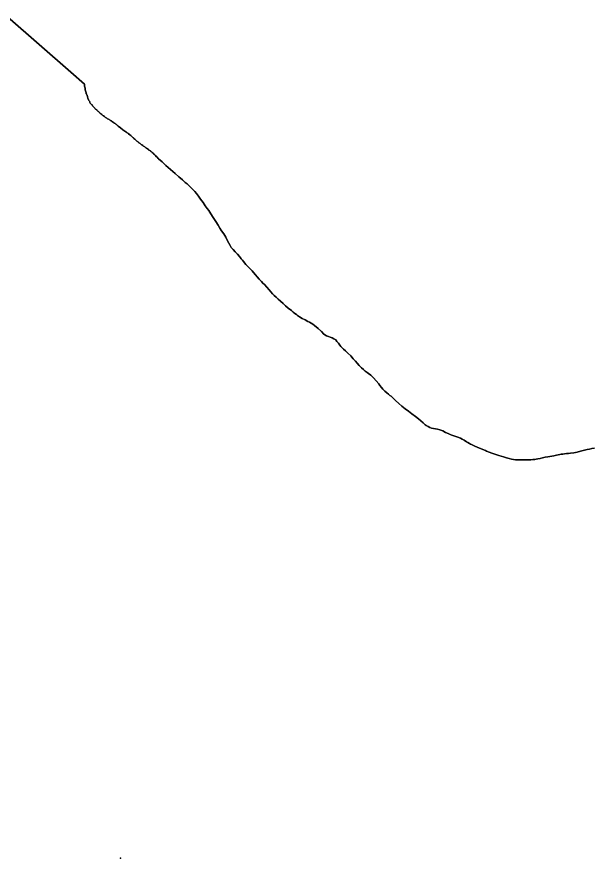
# Model space of a CAD drawing. Header units: inches. Extents: x 11258954 to 11313122, y 3645444 to 3695200.
# Drawn here: x 11287517 to 11289486, y 3676114 to 3678982 of the extents above; entities that cross this region are included whole.
import ezdxf

# ---------------------------------------------------------------- set-up
doc = ezdxf.new("R2010")
doc.units = ezdxf.units.IN
doc.header["$MEASUREMENT"] = 0
doc.layers.add('PointOfInterest', color=52, linetype='Continuous')
doc.layers.add('ZipCode', color=108, linetype='Continuous')

msp = doc.modelspace()

# ---------------------------------------------------------------- linework, layer by layer
at = {"layer": 'PointOfInterest'}
msp.add_point((11287871.0789, 3676113.7879), dxfattribs=at)
at = {"layer": 'ZipCode'}
for points in [[(11289487, 3677511.25, 0), (11289479, 3677510, 0), (11289471, 3677508.25, 0), (11289463, 3677506.5, 0), (11289453, 3677504.25, 0), (11289440, 3677501, 0), (11289428, 3677498, 0), (11289417, 3677495.5, 0), (11289406, 3677494, 0), (11289399, 3677493.5, 0), (11289392, 3677493, 0), (11289385, 3677492.5, 0), (11289379, 3677491.5, 0), (11289374, 3677490.75, 0), (11289369, 3677489.5, 0), (11289364, 3677488.25, 0), (11289358, 3677487, 0), (11289349, 3677485.5, 0), (11289342, 3677484.25, 0), (11289335, 3677483.25, 0), (11289328, 3677482.25, 0), (11289319, 3677480.5, 0), (11289310, 3677478.5, 0), (11289302, 3677476.5, 0), (11289294, 3677474.75, 0), (11289289, 3677474, 0), (11289284, 3677473, 0), (11289277, 3677472.25, 0), (11289270, 3677471.5, 0), (11289261, 3677471.25, 0), (11289255, 3677471.5, 0), (11289248, 3677471.75, 0), (11289242, 3677472, 0), (11289236, 3677472, 0), (11289230, 3677471.75, 0), (11289223, 3677471.5, 0), (11289218, 3677471.75, 0), (11289211, 3677472.75, 0), (11289204, 3677474, 0), (11289196, 3677476, 0), (11289188, 3677478.5, 0), (11289177, 3677481.5, 0), (11289161, 3677486.25, 0), (11289137, 3677494.5, 0), (11289119, 3677501.5, 0), (11289116, 3677503, 0), (11289095, 3677511.5, 0), (11289087, 3677515, 0), (11289079, 3677518.25, 0), (11289073, 3677521.25, 0), (11289068, 3677523.5, 0), (11289065, 3677525, 0), (11289061, 3677527.5, 0), (11289056, 3677530.25, 0), (11289051, 3677533.5, 0), (11289043, 3677538.25, 0), (11289036, 3677542.5, 0), (11289030, 3677546, 0), (11289022, 3677549, 0), (11289015, 3677551.5, 0), (11289008, 3677553.5, 0), (11289001, 3677555.5, 0), (11288995, 3677557.5, 0), (11288988, 3677561, 0), (11288979, 3677565.25, 0), (11288970, 3677570, 0), (11288960, 3677574, 0), (11288952, 3677576, 0), (11288945, 3677577.25, 0), (11288938, 3677578.25, 0), (11288932, 3677579.75, 0), (11288926, 3677582, 0), (11288920, 3677585, 0), (11288914, 3677588.25, 0), (11288910, 3677591.5, 0), (11288903, 3677597.75, 0), (11288895, 3677604.5, 0), (11288887, 3677611.75, 0), (11288877, 3677619.5, 0), (11288865, 3677629, 0), (11288853, 3677637.25, 0), (11288842, 3677645.25, 0), (11288830, 3677654.75, 0), (11288820, 3677664, 0), (11288809, 3677674, 0), (11288800, 3677682.5, 0), (11288794, 3677688.5, 0), (11288790, 3677691.5, 0), (11288785, 3677695.5, 0), (11288779, 3677700.25, 0), (11288773, 3677705.75, 0), (11288766, 3677712.25, 0), (11288761, 3677718.5, 0), (11288756, 3677724.5, 0), (11288752, 3677730.75, 0), (11288743, 3677741, 0), (11288734, 3677751, 0), (11288725, 3677760, 0), (11288717, 3677766, 0), (11288712, 3677769.5, 0), (11288706, 3677774.25, 0), (11288700, 3677779.5, 0), (11288693, 3677785.5, 0), (11288685, 3677793.25, 0), (11288678, 3677800.75, 0), (11288672, 3677808, 0), (11288665, 3677816, 0), (11288656, 3677825.75, 0), (11288646, 3677835.25, 0), (11288638, 3677843.5, 0), (11288632, 3677849, 0), (11288629, 3677851, 0), (11288626, 3677854.25, 0), (11288622, 3677858.25, 0), (11288619, 3677862.5, 0), (11288614, 3677869.25, 0), (11288609, 3677875, 0), (11288605, 3677880.25, 0), (11288599, 3677884.5, 0), (11288593, 3677887.5, 0), (11288586, 3677890, 0), (11288580, 3677892, 0), (11288574, 3677894, 0), (11288565, 3677900, 0), (11288556, 3677909, 0), (11288545, 3677919.5, 0), (11288533, 3677929.75, 0), (11288527, 3677934, 0), (11288521, 3677937.5, 0), (11288516, 3677940.75, 0), (11288510, 3677943.75, 0), (11288501, 3677948.75, 0), (11288491, 3677953.75, 0), (11288482, 3677958.75, 0), (11288475, 3677963.25, 0), (11288471, 3677966.5, 0), (11288466, 3677970.75, 0), (11288460, 3677975.5, 0), (11288454, 3677980.5, 0), (11288443, 3677989, 0), (11288434, 3677996.75, 0), (11288426, 3678004.25, 0), (11288417, 3678012.25, 0), (11288409, 3678019, 0), (11288402, 3678026, 0), (11288395, 3678032.25, 0), (11288389, 3678037.75, 0), (11288384, 3678044, 0), (11288378, 3678051.5, 0), (11288370, 3678059.75, 0), (11288362, 3678068.75, 0), (11288357, 3678074.25, 0), (11288352, 3678079, 0), (11288348, 3678083.5, 0), (11288344, 3678088, 0), (11288337, 3678095.25, 0), (11288331, 3678102.75, 0), (11288325, 3678110, 0), (11288320, 3678115.75, 0), (11288314, 3678122, 0), (11288307, 3678129.5, 0), (11288299, 3678138, 0), (11288291, 3678148, 0), (11288287, 3678152.75, 0), (11288283, 3678157, 0), (11288280, 3678160.75, 0), (11288277, 3678164.5, 0), (11288270, 3678172.25, 0), (11288262, 3678180.5, 0), (11288255, 3678188.25, 0), (11288249, 3678195.25, 0), (11288245, 3678202.25, 0), (11288240, 3678210.75, 0), (11288235, 3678220.25, 0), (11288230, 3678230.75, 0), (11288223, 3678242.25, 0), (11288216, 3678252, 0), (11288210, 3678261.5, 0), (11288204, 3678271, 0), (11288196, 3678284.25, 0), (11288187, 3678298, 0), (11288179, 3678310.75, 0), (11288172, 3678321, 0), (11288167, 3678328.75, 0), (11288160, 3678338, 0), (11288153, 3678348.5, 0), (11288144, 3678360.25, 0), (11288137, 3678370.25, 0), (11288130, 3678379, 0), (11288124, 3678386.75, 0), (11288117, 3678394.5, 0), (11288111, 3678400.5, 0), (11288104, 3678406.75, 0), (11288098, 3678412.5, 0), (11288092, 3678417.5, 0), (11288082, 3678426.5, 0), (11288070, 3678436.5, 0), (11288057, 3678448.25, 0), (11288042, 3678461.75, 0), (11288026, 3678475.5, 0), (11288013, 3678487.25, 0), (11288001, 3678497.5, 0), (11288000, 3678498.5, 0), (11287996, 3678503.75, 0), (11287993, 3678506, 0), (11287990, 3678509, 0), (11287987, 3678512.25, 0), (11287984, 3678514.75, 0), (11287982, 3678517, 0), (11287979, 3678519, 0), (11287977, 3678521, 0), (11287974, 3678523, 0), (11287973, 3678524.75, 0), (11287971, 3678526, 0), (11287968, 3678527.75, 0), (11287966, 3678529.75, 0), (11287963, 3678531.75, 0), (11287960, 3678533.5, 0), (11287958, 3678535.25, 0), (11287956, 3678536.75, 0), (11287954, 3678538.5, 0), (11287952, 3678539.75, 0), (11287950, 3678541.25, 0), (11287947, 3678543, 0), (11287944, 3678545, 0), (11287942, 3678546.75, 0), (11287940, 3678548, 0), (11287938, 3678549.5, 0), (11287936, 3678551, 0), (11287934, 3678552.75, 0), (11287932, 3678554, 0), (11287931, 3678555, 0), (11287929, 3678556.5, 0), (11287927, 3678558, 0), (11287924, 3678560.25, 0), (11287922, 3678562.5, 0), (11287920, 3678565, 0), (11287917, 3678567, 0), (11287915, 3678569, 0), (11287913, 3678570.75, 0), (11287911, 3678572.5, 0), (11287908, 3678574.5, 0), (11287906, 3678577.25, 0), (11287903, 3678579.5, 0), (11287901, 3678581, 0), (11287898, 3678583.75, 0), (11287894, 3678586.25, 0), (11287892, 3678587.25, 0), (11287891, 3678588.5, 0), (11287889, 3678590, 0), (11287879, 3678597, 0), (11287871, 3678603.5, 0), (11287863, 3678609.5, 0), (11287861, 3678611.5, 0), (11287858, 3678613.25, 0), (11287857, 3678614.25, 0), (11287856, 3678615, 0), (11287854, 3678616.5, 0), (11287853, 3678618, 0), (11287850, 3678619.25, 0), (11287849, 3678620.5, 0), (11287847, 3678621.75, 0), (11287844, 3678623.5, 0), (11287842, 3678625.25, 0), (11287840, 3678626.75, 0), (11287838, 3678627.75, 0), (11287836, 3678629.25, 0), (11287834, 3678630.75, 0), (11287832, 3678632, 0), (11287830, 3678633, 0), (11287827, 3678634.25, 0), (11287824, 3678636, 0), (11287822, 3678637.5, 0), (11287820, 3678639, 0), (11287818, 3678640.5, 0), (11287816, 3678642.25, 0), (11287813, 3678644, 0), (11287811, 3678645.75, 0), (11287809, 3678647.5, 0), (11287807, 3678649, 0), (11287804, 3678651.25, 0), (11287802, 3678653.5, 0), (11287800, 3678655, 0), (11287799, 3678655.75, 0), (11287798, 3678657.25, 0), (11287796, 3678659, 0), (11287794, 3678660.25, 0), (11287793, 3678661.5, 0), (11287792, 3678663, 0), (11287790, 3678664.5, 0), (11287788, 3678666.25, 0), (11287786, 3678667.5, 0), (11287785, 3678668.5, 0), (11287784, 3678670.25, 0), (11287782, 3678672, 0), (11287781, 3678673, 0), (11287780, 3678673.75, 0), (11287779, 3678674.75, 0), (11287778, 3678676, 0), (11287777, 3678677, 0), (11287776, 3678678, 0), (11287775, 3678679.5, 0), (11287774, 3678681.5, 0), (11287772, 3678683.25, 0), (11287770, 3678685, 0), (11287769, 3678686.5, 0), (11287768, 3678688, 0), (11287767, 3678689.5, 0), (11287766, 3678690.75, 0), (11287766, 3678692, 0), (11287765, 3678693.75, 0), (11287763, 3678696.25, 0), (11287762, 3678699, 0), (11287762, 3678699.5, 0), (11287762, 3678699.75, 0), (11287762, 3678700.25, 0), (11287761, 3678701.5, 0), (11287761, 3678702.5, 0), (11287760, 3678703.5, 0), (11287760, 3678704.5, 0), (11287760, 3678706, 0), (11287759, 3678707.75, 0), (11287759, 3678708.25, 0), (11287758, 3678708.5, 0), (11287758, 3678709, 0), (11287758, 3678710.25, 0), (11287758, 3678711.5, 0), (11287757, 3678712.75, 0), (11287757, 3678714.25, 0), (11287756, 3678716, 0), (11287755, 3678718, 0), (11287755, 3678718.75, 0), (11287754, 3678719.5, 0), (11287754, 3678720.5, 0), (11287754, 3678722.25, 0), (11287754, 3678724, 0), (11287753, 3678725.5, 0), (11287753, 3678726.25, 0), (11287753, 3678727.5, 0), (11287752, 3678728.75, 0), (11287752, 3678729.25, 0), (11287752, 3678729.75, 0), (11287752, 3678730.25, 0), (11287751, 3678732, 0), (11287751, 3678733.5, 0), (11287750, 3678735, 0), (11287750, 3678736, 0), (11287750, 3678737.25, 0), (11287750, 3678738.5, 0), (11287750, 3678739.5, 0), (11287749, 3678740.5, 0), (11287749, 3678741.75, 0), (11287749, 3678742.5, 0), (11287749, 3678743.5, 0), (11287748, 3678744, 0), (11287748, 3678744.75, 0), (11287748, 3678745.5, 0), (11287748, 3678746.5, 0), (11287748, 3678748, 0), (11287748, 3678749.5, 0), (11287748, 3678751, 0), (11287748, 3678752.25, 0), (11287748, 3678752.75, 0), (11287702, 3678793, 0), (11287486, 3678981.75, 0)], [(11287486, 3678981.75, 0), (11287702, 3678793, 0), (11287748, 3678752.75, 0), (11287748, 3678752.25, 0), (11287748, 3678751, 0), (11287748, 3678749.5, 0), (11287748, 3678748, 0), (11287748, 3678746.5, 0), (11287748, 3678745.5, 0), (11287748, 3678744.75, 0), (11287748, 3678744, 0), (11287749, 3678743.5, 0), (11287749, 3678742.5, 0), (11287749, 3678741.75, 0), (11287749, 3678740.5, 0), (11287750, 3678739.5, 0), (11287750, 3678738.5, 0), (11287750, 3678737.25, 0), (11287750, 3678736, 0), (11287750, 3678735, 0), (11287751, 3678733.5, 0), (11287751, 3678732, 0), (11287752, 3678730.25, 0), (11287752, 3678729.75, 0), (11287752, 3678729.25, 0), (11287752, 3678728.75, 0), (11287753, 3678727.5, 0), (11287753, 3678726.25, 0), (11287753, 3678725.5, 0), (11287754, 3678724, 0), (11287754, 3678722.25, 0), (11287754, 3678720.5, 0), (11287754, 3678719.5, 0), (11287755, 3678718.75, 0), (11287755, 3678718, 0), (11287756, 3678716, 0), (11287757, 3678714.25, 0), (11287757, 3678712.75, 0), (11287758, 3678711.5, 0), (11287758, 3678710.25, 0), (11287758, 3678709, 0), (11287758, 3678708.5, 0), (11287759, 3678708.25, 0), (11287759, 3678707.75, 0), (11287760, 3678706, 0), (11287760, 3678704.5, 0), (11287760, 3678703.5, 0), (11287761, 3678702.5, 0), (11287761, 3678701.5, 0), (11287762, 3678700.25, 0), (11287762, 3678699.75, 0), (11287762, 3678699.5, 0), (11287762, 3678699, 0), (11287763, 3678696.25, 0), (11287765, 3678693.75, 0), (11287766, 3678692, 0), (11287766, 3678690.75, 0), (11287767, 3678689.5, 0), (11287768, 3678688, 0), (11287769, 3678686.5, 0), (11287770, 3678685, 0), (11287772, 3678683.25, 0), (11287774, 3678681.5, 0), (11287775, 3678679.5, 0), (11287776, 3678678, 0), (11287777, 3678677, 0), (11287778, 3678676, 0), (11287779, 3678674.75, 0), (11287780, 3678673.75, 0), (11287781, 3678673, 0), (11287782, 3678672, 0), (11287784, 3678670.25, 0), (11287785, 3678668.5, 0), (11287786, 3678667.5, 0), (11287788, 3678666.25, 0), (11287790, 3678664.5, 0), (11287792, 3678663, 0), (11287793, 3678661.5, 0), (11287794, 3678660.25, 0), (11287796, 3678659, 0), (11287798, 3678657.25, 0), (11287799, 3678655.75, 0), (11287800, 3678655, 0), (11287802, 3678653.5, 0), (11287804, 3678651.25, 0), (11287807, 3678649, 0), (11287809, 3678647.5, 0), (11287811, 3678645.75, 0), (11287813, 3678644, 0), (11287816, 3678642.25, 0), (11287818, 3678640.5, 0), (11287820, 3678639, 0), (11287822, 3678637.5, 0), (11287824, 3678636, 0), (11287827, 3678634.25, 0), (11287830, 3678633, 0), (11287832, 3678632, 0), (11287834, 3678630.75, 0), (11287836, 3678629.25, 0), (11287838, 3678627.75, 0), (11287840, 3678626.75, 0), (11287842, 3678625.25, 0), (11287844, 3678623.5, 0), (11287847, 3678621.75, 0), (11287849, 3678620.5, 0), (11287850, 3678619.25, 0), (11287853, 3678618, 0), (11287854, 3678616.5, 0), (11287856, 3678615, 0), (11287857, 3678614.25, 0), (11287858, 3678613.25, 0), (11287861, 3678611.5, 0), (11287863, 3678609.5, 0), (11287871, 3678603.5, 0), (11287879, 3678597, 0), (11287889, 3678590, 0), (11287891, 3678588.5, 0), (11287892, 3678587.25, 0), (11287894, 3678586.25, 0), (11287898, 3678583.75, 0), (11287901, 3678581, 0), (11287903, 3678579.5, 0), (11287906, 3678577.25, 0), (11287908, 3678574.5, 0), (11287911, 3678572.5, 0), (11287913, 3678570.75, 0), (11287915, 3678569, 0), (11287917, 3678567, 0), (11287920, 3678565, 0), (11287922, 3678562.5, 0), (11287924, 3678560.25, 0), (11287927, 3678558, 0), (11287929, 3678556.5, 0), (11287931, 3678555, 0), (11287932, 3678554, 0), (11287934, 3678552.75, 0), (11287936, 3678551, 0), (11287938, 3678549.5, 0), (11287940, 3678548, 0), (11287942, 3678546.75, 0), (11287944, 3678545, 0), (11287947, 3678543, 0), (11287950, 3678541.25, 0), (11287952, 3678539.75, 0), (11287954, 3678538.5, 0), (11287956, 3678536.75, 0), (11287958, 3678535.25, 0), (11287960, 3678533.5, 0), (11287963, 3678531.75, 0), (11287966, 3678529.75, 0), (11287968, 3678527.75, 0), (11287971, 3678526, 0), (11287973, 3678524.75, 0), (11287974, 3678523, 0), (11287977, 3678521, 0), (11287979, 3678519, 0), (11287982, 3678517, 0), (11287984, 3678514.75, 0), (11287987, 3678512.25, 0), (11287990, 3678509, 0), (11287993, 3678506, 0), (11287996, 3678503.75, 0), (11288000, 3678498.5, 0), (11288001, 3678497.5, 0), (11288013, 3678487.25, 0), (11288026, 3678475.5, 0), (11288042, 3678461.75, 0), (11288057, 3678448.25, 0), (11288070, 3678436.5, 0), (11288082, 3678426.5, 0), (11288092, 3678417.5, 0), (11288098, 3678412.5, 0), (11288104, 3678406.75, 0), (11288111, 3678400.5, 0), (11288117, 3678394.5, 0), (11288124, 3678386.75, 0), (11288130, 3678379, 0), (11288137, 3678370.25, 0), (11288144, 3678360.25, 0), (11288153, 3678348.5, 0), (11288160, 3678338, 0), (11288167, 3678328.75, 0), (11288172, 3678321, 0), (11288179, 3678310.75, 0), (11288187, 3678298, 0), (11288196, 3678284.25, 0), (11288204, 3678271, 0), (11288210, 3678261.5, 0), (11288216, 3678252, 0), (11288223, 3678242.25, 0), (11288230, 3678230.75, 0), (11288235, 3678220.25, 0), (11288240, 3678210.75, 0), (11288245, 3678202.25, 0), (11288249, 3678195.25, 0), (11288255, 3678188.25, 0), (11288262, 3678180.5, 0), (11288270, 3678172.25, 0), (11288277, 3678164.5, 0), (11288280, 3678160.75, 0), (11288283, 3678157, 0), (11288287, 3678152.75, 0), (11288291, 3678148, 0), (11288299, 3678138, 0), (11288307, 3678129.5, 0), (11288314, 3678122, 0), (11288320, 3678115.75, 0), (11288325, 3678110, 0), (11288331, 3678102.75, 0), (11288337, 3678095.25, 0), (11288344, 3678088, 0), (11288348, 3678083.5, 0), (11288352, 3678079, 0), (11288357, 3678074.25, 0), (11288362, 3678068.75, 0), (11288370, 3678059.75, 0), (11288378, 3678051.5, 0), (11288384, 3678044, 0), (11288389, 3678037.75, 0), (11288395, 3678032.25, 0), (11288402, 3678026, 0), (11288409, 3678019, 0), (11288417, 3678012.25, 0), (11288426, 3678004.25, 0), (11288434, 3677996.75, 0), (11288443, 3677989, 0), (11288454, 3677980.5, 0), (11288460, 3677975.5, 0), (11288466, 3677970.75, 0), (11288471, 3677966.5, 0), (11288475, 3677963.25, 0), (11288482, 3677958.75, 0), (11288491, 3677953.75, 0), (11288501, 3677948.75, 0), (11288510, 3677943.75, 0), (11288516, 3677940.75, 0), (11288521, 3677937.5, 0), (11288527, 3677934, 0), (11288533, 3677929.75, 0), (11288545, 3677919.5, 0), (11288556, 3677909, 0), (11288565, 3677900, 0), (11288574, 3677894, 0), (11288580, 3677892, 0), (11288586, 3677890, 0), (11288593, 3677887.5, 0), (11288599, 3677884.5, 0), (11288605, 3677880.25, 0), (11288609, 3677875, 0), (11288614, 3677869.25, 0), (11288619, 3677862.5, 0), (11288622, 3677858.25, 0), (11288626, 3677854.25, 0), (11288629, 3677851, 0), (11288632, 3677849, 0), (11288638, 3677843.5, 0), (11288646, 3677835.25, 0), (11288656, 3677825.75, 0), (11288665, 3677816, 0), (11288672, 3677808, 0), (11288678, 3677800.75, 0), (11288685, 3677793.25, 0), (11288693, 3677785.5, 0), (11288700, 3677779.5, 0), (11288706, 3677774.25, 0), (11288712, 3677769.5, 0), (11288717, 3677766, 0), (11288725, 3677760, 0), (11288734, 3677751, 0), (11288743, 3677741, 0), (11288752, 3677730.75, 0), (11288756, 3677724.5, 0), (11288761, 3677718.5, 0), (11288766, 3677712.25, 0), (11288773, 3677705.75, 0), (11288779, 3677700.25, 0), (11288785, 3677695.5, 0), (11288790, 3677691.5, 0), (11288794, 3677688.5, 0), (11288800, 3677682.5, 0), (11288809, 3677674, 0), (11288820, 3677664, 0), (11288830, 3677654.75, 0), (11288842, 3677645.25, 0), (11288853, 3677637.25, 0), (11288865, 3677629, 0), (11288877, 3677619.5, 0), (11288887, 3677611.75, 0), (11288895, 3677604.5, 0), (11288903, 3677597.75, 0), (11288910, 3677591.5, 0), (11288914, 3677588.25, 0), (11288920, 3677585, 0), (11288926, 3677582, 0), (11288932, 3677579.75, 0), (11288938, 3677578.25, 0), (11288945, 3677577.25, 0), (11288952, 3677576, 0), (11288960, 3677574, 0), (11288970, 3677570, 0), (11288979, 3677565.25, 0), (11288988, 3677561, 0), (11288995, 3677557.5, 0), (11289001, 3677555.5, 0), (11289008, 3677553.5, 0), (11289015, 3677551.5, 0), (11289022, 3677549, 0), (11289030, 3677546, 0), (11289036, 3677542.5, 0), (11289043, 3677538.25, 0), (11289051, 3677533.5, 0), (11289056, 3677530.25, 0), (11289061, 3677527.5, 0), (11289065, 3677525, 0), (11289068, 3677523.5, 0), (11289073, 3677521.25, 0), (11289079, 3677518.25, 0), (11289087, 3677515, 0), (11289095, 3677511.5, 0), (11289116, 3677503, 0), (11289119, 3677501.5, 0), (11289137, 3677494.5, 0), (11289161, 3677486.25, 0), (11289177, 3677481.5, 0), (11289188, 3677478.5, 0), (11289196, 3677476, 0), (11289204, 3677474, 0), (11289211, 3677472.75, 0), (11289218, 3677471.75, 0), (11289223, 3677471.5, 0), (11289230, 3677471.75, 0), (11289236, 3677472, 0), (11289242, 3677472, 0), (11289248, 3677471.75, 0), (11289255, 3677471.5, 0), (11289261, 3677471.25, 0), (11289270, 3677471.5, 0), (11289277, 3677472.25, 0), (11289284, 3677473, 0), (11289289, 3677474, 0), (11289294, 3677474.75, 0), (11289302, 3677476.5, 0), (11289310, 3677478.5, 0), (11289319, 3677480.5, 0), (11289328, 3677482.25, 0), (11289335, 3677483.25, 0), (11289342, 3677484.25, 0), (11289349, 3677485.5, 0), (11289358, 3677487, 0), (11289364, 3677488.25, 0), (11289369, 3677489.5, 0), (11289374, 3677490.75, 0), (11289379, 3677491.5, 0), (11289385, 3677492.5, 0), (11289392, 3677493, 0), (11289399, 3677493.5, 0), (11289406, 3677494, 0), (11289417, 3677495.5, 0), (11289428, 3677498, 0), (11289440, 3677501, 0), (11289453, 3677504.25, 0), (11289463, 3677506.5, 0), (11289471, 3677508.25, 0), (11289479, 3677510, 0), (11289487, 3677511.25, 0)]]:
    msp.add_polyline3d(points, dxfattribs=at)

doc.saveas('drawing.dxf')
